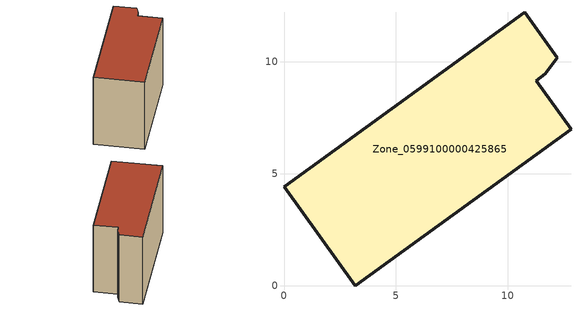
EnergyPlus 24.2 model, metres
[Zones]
Zone_0599100000425865
 floor ground (C_G): 11.68,9.46 11.28,9.14 12.82,6.99 3.19,0 0,4.4 10.75,12.2 12.2,10.18 z0
 wall outside (C_F): 12.2,10.18 10.75,12.2 0,4.4 3.19,0 12.82,6.99 11.28,9.14 11.68,9.46 12.2,10.18 z0:8.56
 roof outside (C_R): 11.28,9.14 11.68,9.46 12.2,10.18 10.75,12.2 0,4.4 3.19,0 12.82,6.99 z8.56
[BUILDING]
Pand.0599100000425865: North Axis=0; Terrain=City; Loads Convergence Tolerance Value=0.04; Temperature Convergence Tolerance Value=0.4; Solar Distribution=FullExterior; Maximum Number of Warmup Days=25; Minimum Number of Warmup Days=1
[Site:Location]
Rotterdam.The.Hague.AP_ZH_NLD Design_Conditions: Latitude=51.96; Longitude=4.45; Time Zone=1; Elevation=-4.5
[SITE:GROUNDTEMPERATURE:BUILDINGSURFACE]
18, 18, 18, 18, 18, 18, 18, 18, 18, 18, 18, 18
[MATERIAL] Thermal Absorptance=0.9; Solar Absorptance=0.7; Visible Absorptance=0.7
Name | Roughness | Thickness | Conductivity | Density | Specific Heat
G.TI.2006-2014 | MediumSmooth | 0.15 | 0.06 | 540 | 1210
F.TI.2006-2014 | Rough | 0.3 | 0.12 | 1920 | 840
R.TI.2006-2014 | MediumRough | 0.2 | 0.08 | 1500 | 1000
[CONSTRUCTION]
C_G: G.TI.2006-2014
C_F: F.TI.2006-2014
C_R: R.TI.2006-2014
[ZONE]
Zone_0599100000425865: Type=1; Multiplier=1; Ceiling Height=Autocalculate; Volume=Autocalculate; Floor Area=autocalculate; Part of Total Floor Area=Yes
[ZONEINFILTRATION:DESIGNFLOWRATE]
Infil_Zone_0599100000425865: Zone or ZoneList or Space or SpaceList=Zone_0599100000425865; Schedule=AlwaysOn; Design Flow Rate Calculation Method=Flow/Area; Flow Rate per Floor Area=0.0015; Constant Term Coefficient=1; Temperature Term Coefficient=0; Velocity Term Coefficient=0; Velocity Squared Term Coefficient=0
[HVACTEMPLATE:ZONE:IDEALLOADSAIRSYSTEM]
Zone_0599100000425865: Maximum Heating Supply Air Temperature=50; Minimum Cooling Supply Air Temperature=13; Maximum Heating Supply Air Humidity Ratio=0.0156; Minimum Cooling Supply Air Humidity Ratio=0.0077; Heating Limit=NoLimit; Cooling Limit=NoLimit; Dehumidification Control Type=ConstantSensibleHeatRatio; Cooling Sensible Heat Ratio=0.7; Dehumidification Setpoint=60; Humidification Control Type=None; Humidification Setpoint=30; Outdoor Air Method=None; Outdoor Air Flow Rate per Person=0.00944; Outdoor Air Flow Rate per Zone Floor Area=0; Outdoor Air Flow Rate per Zone=0; Demand Controlled Ventilation Type=None; Outdoor Air Economizer Type=NoEconomizer; Heat Recovery Type=None; Sensible Heat Recovery Effectiveness=0.7; Latent Heat Recovery Effectiveness=0.65
[ZONECONTROL:THERMOSTAT]
ThermostatControl_Zone_0599100000425865: Zone or ZoneList=Zone_0599100000425865; Control Type Schedule=DualSetpointControlType; Control 1=Thermostat_Zone_0599100000425865; Temperature Difference Between Cutout And Setpoint=0
[THERMOSTATSETPOINT:DUALSETPOINT]
Thermostat_Zone_0599100000425865: Heating Setpoint Temperature Schedule=HeatingSetpoint_Zone_0599100000425865; Cooling Setpoint Temperature Schedule=CoolingSetpoint_Zone_0599100000425865
[SCHEDULE:COMPACT]
HeatingSetpoint_Zone_0599100000425865: Through: 12/31, For: AllDays, Until: 24:00, 21
CoolingSetpoint_Zone_0599100000425865: Through: 12/31, For: AllDays, Until: 24:00, 24
DualSetpointControlType: Through: 12/31, For: AllDays, Until: 24:00, 4
AlwaysOn: Through: 12/31, For: AllDays, Until: 24:00, 1
